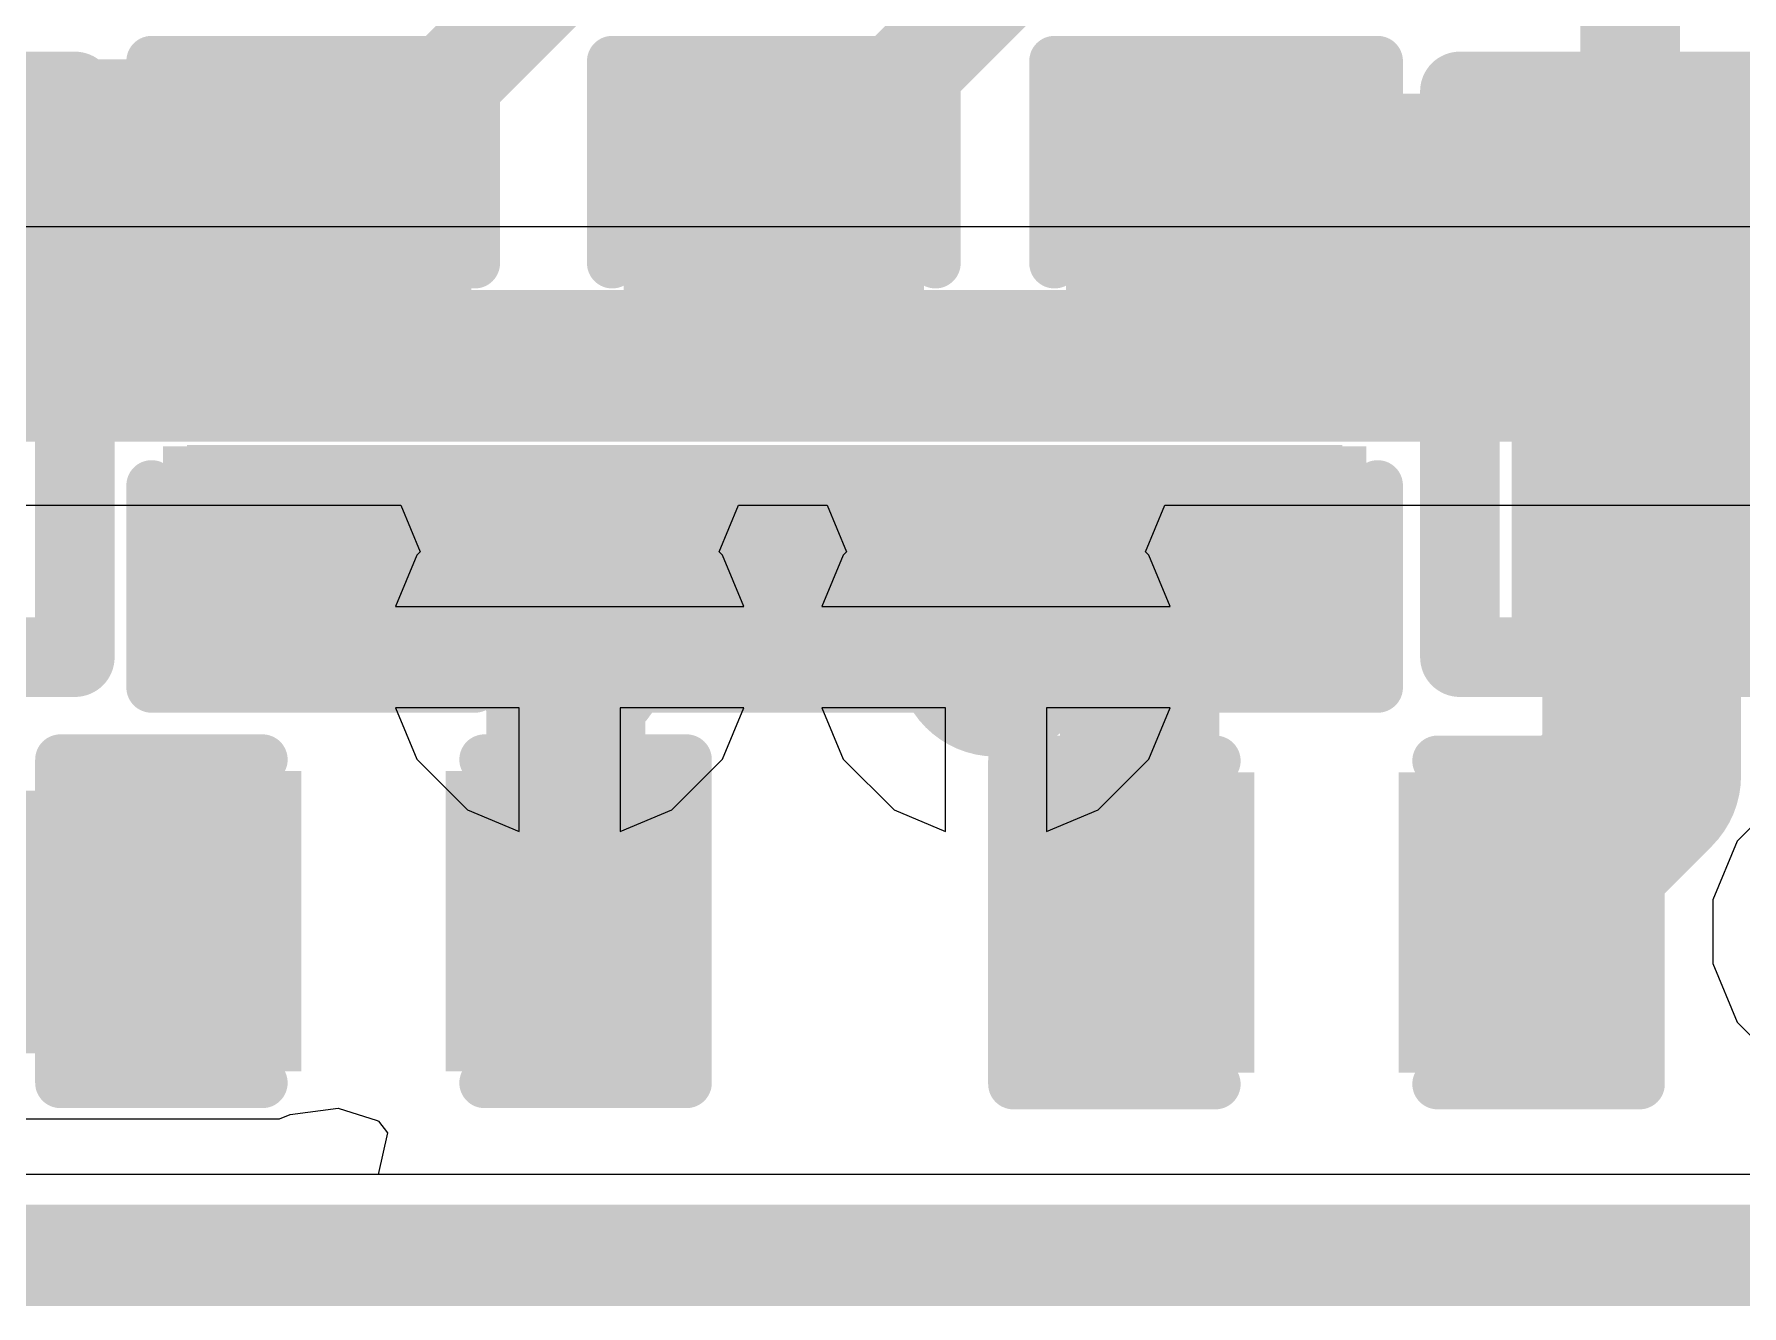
# Model space of a CAD drawing. Header units: millimetres. Extents: x 0 to 1.74, y -0.02 to 0.58.
# Drawn here: x 0.5077 to 0.6768, y -0.005 to 0.1209 of the extents above; entities that cross this region are included whole.
import ezdxf

# ---------------------------------------------------------------- set-up
doc = ezdxf.new("R2010")
doc.units = ezdxf.units.MM
doc.header["$MEASUREMENT"] = 0
for name, color, linetype in [('BottomLayer', 5, 'Continuous'), ('BottomSolder', 6, 'Continuous'), ('Mechanical2', 216, 'Continuous'), ('TopLayer', 1, 'Continuous'), ('TopOverlay', 2, 'Continuous'), ('TopPaste', 8, 'Continuous'), ('TopSolder', 216, 'Continuous'), ('ViaHoleLayer', 16, 'Continuous')]:
    doc.layers.add(name, color=color, linetype=linetype)

# ---------------------------------------------------------------- blocks, each defined once
blk = doc.blocks.new('C___0402_11')
at = {"layer": 'TopLayer'}
for points in [[(-0.0275, -0.0125), (-0.0275, 0.0125), (-0.0095, 0.0125), (-0.0095, -0.0125)], [(0.0095, -0.0125), (0.0095, 0.0125), (0.0275, 0.0125), (0.0275, -0.0125)]]:
    blk.add_hatch(color=1, dxfattribs=at).paths.add_polyline_path(points)
at = {"layer": 'TopPaste'}
for points in [[(-0.0275, -0.0125), (-0.0275, 0.0125), (-0.0095, 0.0125), (-0.0095, -0.0125)], [(0.0095, -0.0125), (0.0095, 0.0125), (0.0275, 0.0125), (0.0275, -0.0125)]]:
    blk.add_hatch(color=8, dxfattribs=at).paths.add_polyline_path(points)
at = {"layer": 'TopSolder'}
for points in [[(-0.02986, -0.01486), (-0.02986, 0.01486), (-0.00714, 0.01486), (-0.00714, -0.01486)], [(0.00714, -0.01486), (0.00714, 0.01486), (0.02986, 0.01486), (0.02986, -0.01486)]]:
    blk.add_hatch(color=216, dxfattribs=at).paths.add_polyline_path(points)
at = {"layer": 'TopOverlay', "const_width": 0.005}
for points in [[(-0.031, 0.016), (-0.011, 0.016)], [(-0.031, -0.016), (-0.031, 0.016)], [(0.011, 0.016), (0.031, 0.016)], [(0.031, -0.016), (0.031, 0.016)], [(-0.031, -0.016), (-0.011, -0.016)], [(0.011, -0.016), (0.031, -0.016)]]:
    blk.add_lwpolyline(points, dxfattribs=at)
at = {"layer": 'TopOverlay', "const_width": 0.0025}
for points in [[(-0.03225, 0.016, 1), (-0.02975, 0.016, 1)], [(-0.03225, 0.016, 1), (-0.02975, 0.016, 1)], [(-0.01225, 0.016, 1), (-0.00975, 0.016, 1)], [(0.00975, 0.016, 1), (0.01225, 0.016, 1)], [(0.02975, 0.016, 1), (0.03225, 0.016, 1)], [(0.02975, 0.016, 1), (0.03225, 0.016, 1)], [(-0.03225, -0.016, 1), (-0.02975, -0.016, 1)], [(-0.03225, -0.016, 1), (-0.02975, -0.016, 1)], [(-0.01225, -0.016, 1), (-0.00975, -0.016, 1)], [(0.00975, -0.016, 1), (0.01225, -0.016, 1)], [(0.02975, -0.016, 1), (0.03225, -0.016, 1)], [(0.02975, -0.016, 1), (0.03225, -0.016, 1)]]:
    blk.add_lwpolyline(points, format="xyb", close=True, dxfattribs=at)
blk = doc.blocks.new('C___0402_13')
at = {"layer": 'TopLayer'}
for points in [[(-0.0275, -0.0125), (-0.0275, 0.0125), (-0.0095, 0.0125), (-0.0095, -0.0125)], [(0.0095, -0.0125), (0.0095, 0.0125), (0.0275, 0.0125), (0.0275, -0.0125)]]:
    blk.add_hatch(color=1, dxfattribs=at).paths.add_polyline_path(points)
at = {"layer": 'TopPaste'}
for points in [[(-0.0275, -0.0125), (-0.0275, 0.0125), (-0.0095, 0.0125), (-0.0095, -0.0125)], [(0.0095, -0.0125), (0.0095, 0.0125), (0.0275, 0.0125), (0.0275, -0.0125)]]:
    blk.add_hatch(color=8, dxfattribs=at).paths.add_polyline_path(points)
at = {"layer": 'TopSolder'}
for points in [[(-0.02986, -0.01486), (-0.02986, 0.01486), (-0.00714, 0.01486), (-0.00714, -0.01486)], [(0.00714, -0.01486), (0.00714, 0.01486), (0.02986, 0.01486), (0.02986, -0.01486)]]:
    blk.add_hatch(color=216, dxfattribs=at).paths.add_polyline_path(points)
at = {"layer": 'TopOverlay', "const_width": 0.005}
for points in [[(-0.011, 0.016), (-0.031, 0.016)], [(-0.031, -0.016), (-0.031, 0.016)], [(0.031, 0.016), (0.011, 0.016)], [(0.031, -0.016), (0.031, 0.016)], [(-0.011, -0.016), (-0.031, -0.016)], [(0.031, -0.016), (0.011, -0.016)]]:
    blk.add_lwpolyline(points, dxfattribs=at)
at = {"layer": 'TopOverlay', "const_width": 0.0025}
for points in [[(-0.03225, 0.016, 1), (-0.02975, 0.016, 1)], [(-0.03225, 0.016, 1), (-0.02975, 0.016, 1)], [(-0.01225, 0.016, 1), (-0.00975, 0.016, 1)], [(0.00975, 0.016, 1), (0.01225, 0.016, 1)], [(0.02975, 0.016, 1), (0.03225, 0.016, 1)], [(0.02975, 0.016, 1), (0.03225, 0.016, 1)], [(-0.03225, -0.016, 1), (-0.02975, -0.016, 1)], [(-0.03225, -0.016, 1), (-0.02975, -0.016, 1)], [(-0.01225, -0.016, 1), (-0.00975, -0.016, 1)], [(0.00975, -0.016, 1), (0.01225, -0.016, 1)], [(0.02975, -0.016, 1), (0.03225, -0.016, 1)], [(0.02975, -0.016, 1), (0.03225, -0.016, 1)]]:
    blk.add_lwpolyline(points, format="xyb", close=True, dxfattribs=at)
blk = doc.blocks.new('C___0402_16')
at = {"layer": 'TopLayer'}
for points in [[(-0.0275, -0.0125), (-0.0275, 0.0125), (-0.0095, 0.0125), (-0.0095, -0.0125)], [(0.0095, -0.0125), (0.0095, 0.0125), (0.0275, 0.0125), (0.0275, -0.0125)]]:
    blk.add_hatch(color=1, dxfattribs=at).paths.add_polyline_path(points)
at = {"layer": 'TopPaste'}
for points in [[(-0.0275, -0.0125), (-0.0275, 0.0125), (-0.0095, 0.0125), (-0.0095, -0.0125)], [(0.0095, -0.0125), (0.0095, 0.0125), (0.0275, 0.0125), (0.0275, -0.0125)]]:
    blk.add_hatch(color=8, dxfattribs=at).paths.add_polyline_path(points)
at = {"layer": 'TopSolder'}
for points in [[(-0.02986, -0.01486), (-0.02986, 0.01486), (-0.00714, 0.01486), (-0.00714, -0.01486)], [(0.00714, -0.01486), (0.00714, 0.01486), (0.02986, 0.01486), (0.02986, -0.01486)]]:
    blk.add_hatch(color=216, dxfattribs=at).paths.add_polyline_path(points)
at = {"layer": 'TopOverlay', "const_width": 0.005}
for points in [[(-0.011, 0.016), (-0.031, 0.016)], [(-0.031, -0.016), (-0.031, 0.016)], [(0.031, 0.016), (0.011, 0.016)], [(0.031, -0.016), (0.031, 0.016)], [(-0.011, -0.016), (-0.031, -0.016)], [(0.031, -0.016), (0.011, -0.016)]]:
    blk.add_lwpolyline(points, dxfattribs=at)
at = {"layer": 'TopOverlay', "const_width": 0.0025}
for points in [[(-0.03225, 0.016, 1), (-0.02975, 0.016, 1)], [(-0.03225, 0.016, 1), (-0.02975, 0.016, 1)], [(-0.01225, 0.016, 1), (-0.00975, 0.016, 1)], [(0.00975, 0.016, 1), (0.01225, 0.016, 1)], [(0.02975, 0.016, 1), (0.03225, 0.016, 1)], [(0.02975, 0.016, 1), (0.03225, 0.016, 1)], [(-0.03225, -0.016, 1), (-0.02975, -0.016, 1)], [(-0.03225, -0.016, 1), (-0.02975, -0.016, 1)], [(-0.01225, -0.016, 1), (-0.00975, -0.016, 1)], [(0.00975, -0.016, 1), (0.01225, -0.016, 1)], [(0.02975, -0.016, 1), (0.03225, -0.016, 1)], [(0.02975, -0.016, 1), (0.03225, -0.016, 1)]]:
    blk.add_lwpolyline(points, format="xyb", close=True, dxfattribs=at)
blk = doc.blocks.new('IND_0402_27')
at = {"layer": 'TopLayer'}
for points in [[(-0.02165, 0.01181), (-0.00591, 0.01181), (-0.00591, -0.01181), (-0.02165, -0.01181)], [(0.00591, 0.01181), (0.02165, 0.01181), (0.02165, -0.01181), (0.00591, -0.01181)]]:
    blk.add_hatch(color=1, dxfattribs=at).paths.add_polyline_path(points)
at = {"layer": 'TopPaste'}
for points in [[(-0.02165, 0.01181), (-0.00591, 0.01181), (-0.00591, -0.01181), (-0.02165, -0.01181)], [(0.00591, 0.01181), (0.02165, 0.01181), (0.02165, -0.01181), (0.00591, -0.01181)]]:
    blk.add_hatch(color=8, dxfattribs=at).paths.add_polyline_path(points)
at = {"layer": 'TopSolder'}
for points in [[(-0.02165, 0.01181), (-0.00591, 0.01181), (-0.00591, -0.01181), (-0.02165, -0.01181)], [(0.00591, 0.01181), (0.02165, 0.01181), (0.02165, -0.01181), (0.00591, -0.01181)]]:
    blk.add_hatch(color=216, dxfattribs=at).paths.add_polyline_path(points)
at = {"layer": 'TopOverlay', "const_width": 0.00787}
for points in [[(-0.012, 0.018), (-0.028, 0.018)], [(-0.028, -0.018), (-0.028, 0.018)], [(0.028, 0.018), (-0.012, 0.018)], [(0.028, -0.018), (0.028, 0.018)], [(-0.012, -0.018), (-0.028, -0.018)], [(0.028, -0.018), (-0.012, -0.018)]]:
    blk.add_lwpolyline(points, dxfattribs=at)
at = {"layer": 'TopOverlay', "const_width": 0.00394}
for points in [[(-0.02997, 0.018, 1), (-0.02603, 0.018, 1)], [(-0.02997, 0.018, 1), (-0.02603, 0.018, 1)], [(-0.01397, 0.018, 1), (-0.01003, 0.018, 1)], [(-0.01397, 0.018, 1), (-0.01003, 0.018, 1)], [(0.02603, 0.018, 1), (0.02997, 0.018, 1)], [(0.02603, 0.018, 1), (0.02997, 0.018, 1)], [(-0.02997, -0.018, 1), (-0.02603, -0.018, 1)], [(-0.02997, -0.018, 1), (-0.02603, -0.018, 1)], [(-0.01397, -0.018, 1), (-0.01003, -0.018, 1)], [(-0.01397, -0.018, 1), (-0.01003, -0.018, 1)], [(0.02603, -0.018, 1), (0.02997, -0.018, 1)], [(0.02603, -0.018, 1), (0.02997, -0.018, 1)]]:
    blk.add_lwpolyline(points, format="xyb", close=True, dxfattribs=at)
blk = doc.blocks.new('IND_0402_28')
at = {"layer": 'TopLayer'}
for points in [[(-0.02165, 0.01181), (-0.00591, 0.01181), (-0.00591, -0.01181), (-0.02165, -0.01181)], [(0.00591, 0.01181), (0.02165, 0.01181), (0.02165, -0.01181), (0.00591, -0.01181)]]:
    blk.add_hatch(color=1, dxfattribs=at).paths.add_polyline_path(points)
at = {"layer": 'TopPaste'}
for points in [[(-0.02165, 0.01181), (-0.00591, 0.01181), (-0.00591, -0.01181), (-0.02165, -0.01181)], [(0.00591, 0.01181), (0.02165, 0.01181), (0.02165, -0.01181), (0.00591, -0.01181)]]:
    blk.add_hatch(color=8, dxfattribs=at).paths.add_polyline_path(points)
at = {"layer": 'TopSolder'}
for points in [[(-0.02165, 0.01181), (-0.00591, 0.01181), (-0.00591, -0.01181), (-0.02165, -0.01181)], [(0.00591, 0.01181), (0.02165, 0.01181), (0.02165, -0.01181), (0.00591, -0.01181)]]:
    blk.add_hatch(color=216, dxfattribs=at).paths.add_polyline_path(points)
at = {"layer": 'TopOverlay', "const_width": 0.00787}
for points in [[(-0.028, -0.018), (-0.028, 0.018)], [(-0.012, 0.018), (-0.028, 0.018)], [(0.028, 0.018), (-0.012, 0.018)], [(0.028, -0.018), (0.028, 0.018)], [(-0.012, -0.018), (-0.028, -0.018)], [(0.028, -0.018), (-0.012, -0.018)]]:
    blk.add_lwpolyline(points, dxfattribs=at)
at = {"layer": 'TopOverlay', "const_width": 0.00394}
for points in [[(-0.02997, 0.018, 1), (-0.02603, 0.018, 1)], [(-0.02997, 0.018, 1), (-0.02603, 0.018, 1)], [(-0.01397, 0.018, 1), (-0.01003, 0.018, 1)], [(-0.01397, 0.018, 1), (-0.01003, 0.018, 1)], [(0.02603, 0.018, 1), (0.02997, 0.018, 1)], [(0.02603, 0.018, 1), (0.02997, 0.018, 1)], [(-0.02997, -0.018, 1), (-0.02603, -0.018, 1)], [(-0.02997, -0.018, 1), (-0.02603, -0.018, 1)], [(-0.01397, -0.018, 1), (-0.01003, -0.018, 1)], [(-0.01397, -0.018, 1), (-0.01003, -0.018, 1)], [(0.02603, -0.018, 1), (0.02997, -0.018, 1)], [(0.02603, -0.018, 1), (0.02997, -0.018, 1)]]:
    blk.add_lwpolyline(points, format="xyb", close=True, dxfattribs=at)
blk = doc.blocks.new('C___0402_33')
at = {"layer": 'TopLayer'}
for points in [[(-0.0275, -0.0125), (-0.0275, 0.0125), (-0.0095, 0.0125), (-0.0095, -0.0125)], [(0.0095, -0.0125), (0.0095, 0.0125), (0.0275, 0.0125), (0.0275, -0.0125)]]:
    blk.add_hatch(color=1, dxfattribs=at).paths.add_polyline_path(points)
at = {"layer": 'TopPaste'}
for points in [[(-0.0275, -0.0125), (-0.0275, 0.0125), (-0.0095, 0.0125), (-0.0095, -0.0125)], [(0.0095, -0.0125), (0.0095, 0.0125), (0.0275, 0.0125), (0.0275, -0.0125)]]:
    blk.add_hatch(color=8, dxfattribs=at).paths.add_polyline_path(points)
at = {"layer": 'TopSolder'}
for points in [[(-0.02986, -0.01486), (-0.02986, 0.01486), (-0.00714, 0.01486), (-0.00714, -0.01486)], [(0.00714, -0.01486), (0.00714, 0.01486), (0.02986, 0.01486), (0.02986, -0.01486)]]:
    blk.add_hatch(color=216, dxfattribs=at).paths.add_polyline_path(points)
at = {"layer": 'TopOverlay', "const_width": 0.005}
for points in [[(-0.011, 0.016), (-0.031, 0.016)], [(-0.031, -0.016), (-0.031, 0.016)], [(0.031, 0.016), (0.011, 0.016)], [(0.031, -0.016), (0.031, 0.016)], [(-0.011, -0.016), (-0.031, -0.016)], [(0.031, -0.016), (0.011, -0.016)]]:
    blk.add_lwpolyline(points, dxfattribs=at)
at = {"layer": 'TopOverlay', "const_width": 0.0025}
for points in [[(-0.03225, 0.016, 1), (-0.02975, 0.016, 1)], [(-0.03225, 0.016, 1), (-0.02975, 0.016, 1)], [(-0.01225, 0.016, 1), (-0.00975, 0.016, 1)], [(0.00975, 0.016, 1), (0.01225, 0.016, 1)], [(0.02975, 0.016, 1), (0.03225, 0.016, 1)], [(0.02975, 0.016, 1), (0.03225, 0.016, 1)], [(-0.03225, -0.016, 1), (-0.02975, -0.016, 1)], [(-0.03225, -0.016, 1), (-0.02975, -0.016, 1)], [(-0.01225, -0.016, 1), (-0.00975, -0.016, 1)], [(0.00975, -0.016, 1), (0.01225, -0.016, 1)], [(0.02975, -0.016, 1), (0.03225, -0.016, 1)], [(0.02975, -0.016, 1), (0.03225, -0.016, 1)]]:
    blk.add_lwpolyline(points, format="xyb", close=True, dxfattribs=at)
blk = doc.blocks.new('C___0402_35')
at = {"layer": 'TopLayer'}
for points in [[(-0.0275, -0.0125), (-0.0275, 0.0125), (-0.0095, 0.0125), (-0.0095, -0.0125)], [(0.0095, -0.0125), (0.0095, 0.0125), (0.0275, 0.0125), (0.0275, -0.0125)]]:
    blk.add_hatch(color=1, dxfattribs=at).paths.add_polyline_path(points)
at = {"layer": 'TopPaste'}
for points in [[(-0.0275, -0.0125), (-0.0275, 0.0125), (-0.0095, 0.0125), (-0.0095, -0.0125)], [(0.0095, -0.0125), (0.0095, 0.0125), (0.0275, 0.0125), (0.0275, -0.0125)]]:
    blk.add_hatch(color=8, dxfattribs=at).paths.add_polyline_path(points)
at = {"layer": 'TopSolder'}
for points in [[(-0.02986, -0.01486), (-0.02986, 0.01486), (-0.00714, 0.01486), (-0.00714, -0.01486)], [(0.00714, -0.01486), (0.00714, 0.01486), (0.02986, 0.01486), (0.02986, -0.01486)]]:
    blk.add_hatch(color=216, dxfattribs=at).paths.add_polyline_path(points)
at = {"layer": 'TopOverlay', "const_width": 0.005}
for points in [[(-0.031, 0.016), (-0.031, -0.016)], [(-0.011, 0.016), (-0.031, 0.016)], [(0.031, 0.016), (0.011, 0.016)], [(0.031, 0.016), (0.031, -0.016)], [(-0.011, -0.016), (-0.031, -0.016)], [(0.031, -0.016), (0.011, -0.016)]]:
    blk.add_lwpolyline(points, dxfattribs=at)
at = {"layer": 'TopOverlay', "const_width": 0.0025}
for points in [[(-0.03225, 0.016, 1), (-0.02975, 0.016, 1)], [(-0.03225, 0.016, 1), (-0.02975, 0.016, 1)], [(-0.01225, 0.016, 1), (-0.00975, 0.016, 1)], [(0.00975, 0.016, 1), (0.01225, 0.016, 1)], [(0.02975, 0.016, 1), (0.03225, 0.016, 1)], [(0.02975, 0.016, 1), (0.03225, 0.016, 1)], [(-0.03225, -0.016, 1), (-0.02975, -0.016, 1)], [(-0.03225, -0.016, 1), (-0.02975, -0.016, 1)], [(-0.01225, -0.016, 1), (-0.00975, -0.016, 1)], [(0.00975, -0.016, 1), (0.01225, -0.016, 1)], [(0.02975, -0.016, 1), (0.03225, -0.016, 1)], [(0.02975, -0.016, 1), (0.03225, -0.016, 1)]]:
    blk.add_lwpolyline(points, format="xyb", close=True, dxfattribs=at)

msp = doc.modelspace()

# ---------------------------------------------------------------- hatches: boundary and pattern name
at = {"layer": 'BottomLayer'}
h = msp.add_hatch(color=5, dxfattribs=at)
edge = h.paths.add_edge_path()
edge.add_arc((0.56074, 0.05921), 0.00984, 0, 360)
h = msp.add_hatch(color=5, dxfattribs=at)
edge = h.paths.add_edge_path()
edge.add_arc((0.60295, 0.05921), 0.00984, 0, 360)
at = {"layer": 'BottomSolder'}
h = msp.add_hatch(color=6, dxfattribs=at)
edge = h.paths.add_edge_path()
edge.add_arc((0.56074, 0.05921), 0.00591, 0, 360)
h = msp.add_hatch(color=6, dxfattribs=at)
edge = h.paths.add_edge_path()
edge.add_arc((0.60295, 0.05921), 0.00591, 0, 360)
at = {"layer": 'TopLayer'}
for points in [[(0.481, 0.093), (0.551, 0.093), (0.551, 0.11838), (0.481, 0.11838)], [(0.612, 0.093), (0.682, 0.093), (0.682, 0.115), (0.612, 0.115)], [(0.654, 0.062), (0.726, 0.062), (0.726, 0.084), (0.654, 0.084)], [(0.52284, 0.05971), (0.63724, 0.05971), (0.63724, 0.08021), (0.52284, 0.08021)], [(0.55081, 0.05921), (0.62617, 0.05921), (0.62617, 0.08021), (0.55081, 0.08021)], [(0.532, 0.046), (0.462, 0.046), (0.462, 0.02), (0.532, 0.02)]]:
    msp.add_hatch(color=1, dxfattribs=at).paths.add_polyline_path(points)
h = msp.add_hatch(color=1, dxfattribs=at)
edge = h.paths.add_edge_path()
edge.add_arc((0.56074, 0.05921), 0.00984, 0, 360)
h = msp.add_hatch(color=1, dxfattribs=at)
edge = h.paths.add_edge_path()
edge.add_arc((0.60295, 0.05921), 0.00984, 0, 360)
at = {"layer": 'TopSolder'}
h = msp.add_hatch(color=216, dxfattribs=at)
edge = h.paths.add_edge_path()
edge.add_arc((0.56074, 0.05921), 0.00591, 0, 360)
h = msp.add_hatch(color=216, dxfattribs=at)
edge = h.paths.add_edge_path()
edge.add_arc((0.60295, 0.05921), 0.00591, 0, 360)
at = {"layer": 'ViaHoleLayer'}
h = msp.add_hatch(color=16, dxfattribs=at)
edge = h.paths.add_edge_path()
edge.add_arc((0.56074, 0.05921), 0.00591, 0, 360)
h = msp.add_hatch(color=16, dxfattribs=at)
edge = h.paths.add_edge_path()
edge.add_arc((0.60295, 0.05921), 0.00591, 0, 360)

# ---------------------------------------------------------------- linework, layer by layer
at = {"layer": 'BottomLayer'}
for p, q in [((0.7993, 0.1018), (0.46329, 0.1018)), ((0.4541, 0.07427), (0.54403, 0.07427)), ((0.54403, 0.07427), (0.54594, 0.06965)), ((0.57553, 0.06965), (0.57745, 0.07427)), ((0.57745, 0.07427), (0.58624, 0.07427)), ((0.58624, 0.07427), (0.58816, 0.06965)), ((0.61775, 0.06965), (0.61966, 0.07427)), ((0.61966, 0.07427), (0.76566, 0.07427)), ((0.54594, 0.06965), (0.54561, 0.06932)), ((0.57587, 0.06932), (0.57553, 0.06965)), ((0.58816, 0.06965), (0.58783, 0.06932)), ((0.61808, 0.06932), (0.61775, 0.06965)), ((0.54561, 0.06932), (0.5435, 0.06421)), ((0.57798, 0.06421), (0.57587, 0.06932)), ((0.58783, 0.06932), (0.58571, 0.06421)), ((0.62019, 0.06421), (0.61808, 0.06932)), ((0.5435, 0.06421), (0.57798, 0.06421)), ((0.58571, 0.06421), (0.62019, 0.06421)), ((0.55574, 0.05421), (0.5435, 0.05421)), ((0.5435, 0.05421), (0.54561, 0.04911)), ((0.55574, 0.04197), (0.55574, 0.05421)), ((0.57798, 0.05421), (0.56574, 0.05421)), ((0.56574, 0.05421), (0.56574, 0.04197)), ((0.57587, 0.04911), (0.57798, 0.05421)), ((0.59795, 0.05421), (0.58571, 0.05421)), ((0.58571, 0.05421), (0.58783, 0.04911)), ((0.59795, 0.04197), (0.59795, 0.05421)), ((0.62019, 0.05421), (0.60795, 0.05421)), ((0.60795, 0.05421), (0.60795, 0.04197)), ((0.61808, 0.04911), (0.62019, 0.05421)), ((0.54561, 0.04911), (0.55063, 0.04409)), ((0.57085, 0.04409), (0.57587, 0.04911)), ((0.58783, 0.04911), (0.59285, 0.04409)), ((0.61306, 0.04409), (0.61808, 0.04911)), ((0.55063, 0.04409), (0.55574, 0.04197)), ((0.56574, 0.04197), (0.57085, 0.04409)), ((0.59285, 0.04409), (0.59795, 0.04197)), ((0.60795, 0.04197), (0.61306, 0.04409)), ((0.68081, 0.04547), (0.67635, 0.04101)), ((0.67635, 0.04101), (0.67394, 0.03519)), ((0.67394, 0.03519), (0.67394, 0.02889)), ((0.67394, 0.02889), (0.67635, 0.02307)), ((0.67635, 0.02307), (0.68081, 0.01861)), ((0.85527, 0.008), (0.34992, 0.008))]:
    msp.add_line(p, q, dxfattribs=at)
at = {"layer": 'BottomLayer', "const_width": 0.015}
msp.add_lwpolyline([(0.4541, 0.08804), (0.7993, 0.08804)], dxfattribs=at)
at = {"layer": 'Mechanical2', "const_width": 0.01}
msp.add_lwpolyline([(0, 0), (1.49606, 0)], dxfattribs=at)
at = {"layer": 'TopLayer'}
for p, q in [((0.532, 0.01351), (0.53306, 0.01395)), ((0.53306, 0.01395), (0.53781, 0.01457)), ((0.53781, 0.01457), (0.54169, 0.01335)), ((0.462, 0.01351), (0.532, 0.01351)), ((0.54169, 0.01335), (0.54179, 0.01328)), ((0.5427, 0.01212), (0.54177, 0.008)), ((0.54179, 0.01328), (0.5427, 0.01212)), ((0.54177, 0.008), (0.008, 0.008))]:
    msp.add_line(p, q, dxfattribs=at)
for points, const_width in [([(0.54608, 0.11334), (0.58574, 0.153)], 0.00984), ([(0.58545, 0.10821), (0.62665, 0.14941)], 0.00984), ([(0.66574, 0.10592), (0.66574, 0.141)], 0.00984), ([(0.54608, 0.11008), (0.54608, 0.11334)], 0.00984), ([(0.54, 0.104), (0.54608, 0.11008)], 0.00984), ([(0.62474, 0.10571), (0.62502, 0.10543)], 0.01575), ([(0.49374, 0.10478), (0.516, 0.10478)], 0.01575), ([(0.516, 0.10478), (0.53441, 0.10478)], 0.01575), ([(0.53534, 0.10571), (0.53884, 0.10571)], 0.00984), ([(0.66574, 0.10592), (0.66688, 0.10478)], 0.00984), ([(0.516, 0.104), (0.54, 0.104)], 0.00984), ([(0.66688, 0.04747), (0.66688, 0.07343)], 0.01969), ([(0.61717, 0.06759), (0.6183, 0.06871)], 0.01575), ([(0.6183, 0.06871), (0.62474, 0.06871)], 0.01575), ([(0.61717, 0.03307), (0.61717, 0.06759)], 0.01575), ([(0.56036, 0.05884), (0.56074, 0.05921)], 0.01575), ([(0.56036, 0.03363), (0.56036, 0.05884)], 0.01575), ([(0.65417, 0.03476), (0.66688, 0.04747)], 0.01969), ([(0.65417, 0.03295), (0.65417, 0.03476)], 0.01969), ([(0.55981, 0.03307), (0.56036, 0.03363)], 0.01575), ([(0.55981, 0.03307), (0.55987, 0.03301)], 0.01575), ([(0.61711, 0.03301), (0.61717, 0.03307)], 0.01575), ([(0.61711, 0.03301), (0.61717, 0.03295)], 0.01575), ([(0.47803, 0.03314), (0.50293, 0.03314)], 0.01181), ([(0.50002, 0.03307), (0.52281, 0.03307)], 0.01181)]:
    msp.add_lwpolyline(points, dxfattribs=dict(at, const_width=const_width))
for points, const_width in [([(0.54362, 0.11334, 1), (0.54854, 0.11334, 1)], 0.00492), ([(0.54362, 0.11334, 1), (0.54854, 0.11334, 1)], 0.00492), ([(0.54362, 0.11008, 1), (0.54854, 0.11008, 1)], 0.00492), ([(0.54362, 0.11008, 1), (0.54854, 0.11008, 1)], 0.00492), ([(0.6208, 0.10571, 1), (0.62868, 0.10571, 1)], 0.00787), ([(0.62109, 0.10543, 1), (0.62896, 0.10543, 1)], 0.00787), ([(0.51206, 0.10478, 1), (0.51994, 0.10478, 1)], 0.00787), ([(0.51206, 0.10478, 1), (0.51994, 0.10478, 1)], 0.00787), ([(0.53047, 0.10478, 1), (0.53834, 0.10478, 1)], 0.00787), ([(0.58299, 0.10821, 1), (0.58791, 0.10821, 1)], 0.00492), ([(0.53288, 0.10571, 1), (0.5378, 0.10571, 1)], 0.00492), ([(0.53638, 0.10571, 1), (0.5413, 0.10571, 1)], 0.00492), ([(0.66328, 0.10592, 1), (0.6682, 0.10592, 1)], 0.00492), ([(0.66328, 0.10592, 1), (0.6682, 0.10592, 1)], 0.00492), ([(0.51354, 0.104, 1), (0.51846, 0.104, 1)], 0.00492), ([(0.53754, 0.104, 1), (0.54246, 0.104, 1)], 0.00492), ([(0.53754, 0.104, 1), (0.54246, 0.104, 1)], 0.00492), ([(0.66442, 0.10478, 1), (0.66934, 0.10478, 1)], 0.00492), ([(0.66196, 0.07343, 1), (0.6718, 0.07343, 1)], 0.00984), ([(0.61436, 0.06871, 1), (0.62223, 0.06871, 1)], 0.00787), ([(0.61436, 0.06871, 1), (0.62223, 0.06871, 1)], 0.00787), ([(0.6208, 0.06871, 1), (0.62868, 0.06871, 1)], 0.00787), ([(0.61323, 0.06759, 1), (0.62111, 0.06759, 1)], 0.00787), ([(0.61323, 0.06759, 1), (0.62111, 0.06759, 1)], 0.00787), ([(0.55643, 0.05884, 1), (0.5643, 0.05884, 1)], 0.00787), ([(0.55643, 0.05884, 1), (0.5643, 0.05884, 1)], 0.00787), ([(0.5568, 0.05921, 1), (0.56468, 0.05921, 1)], 0.00787), ([(0.66196, 0.04747, 1), (0.6718, 0.04747, 1)], 0.00984), ([(0.66196, 0.04747, 1), (0.6718, 0.04747, 1)], 0.00984), ([(0.64925, 0.03476, 1), (0.65909, 0.03476, 1)], 0.00984), ([(0.64925, 0.03476, 1), (0.65909, 0.03476, 1)], 0.00984), ([(0.64925, 0.03295, 1), (0.65909, 0.03295, 1)], 0.00984), ([(0.55587, 0.03307, 1), (0.56374, 0.03307, 1)], 0.00787), ([(0.55587, 0.03307, 1), (0.56374, 0.03307, 1)], 0.00787), ([(0.55593, 0.03301, 1), (0.56381, 0.03301, 1)], 0.00787), ([(0.55643, 0.03363, 1), (0.5643, 0.03363, 1)], 0.00787), ([(0.55643, 0.03363, 1), (0.5643, 0.03363, 1)], 0.00787), ([(0.61317, 0.03301, 1), (0.62104, 0.03301, 1)], 0.00787), ([(0.61317, 0.03301, 1), (0.62104, 0.03301, 1)], 0.00787), ([(0.61323, 0.03307, 1), (0.62111, 0.03307, 1)], 0.00787), ([(0.61323, 0.03307, 1), (0.62111, 0.03307, 1)], 0.00787), ([(0.61323, 0.03295, 1), (0.62111, 0.03295, 1)], 0.00787), ([(0.49998, 0.03314, 1), (0.50588, 0.03314, 1)], 0.00591), ([(0.51985, 0.03307, 1), (0.52576, 0.03307, 1)], 0.00591)]:
    msp.add_lwpolyline(points, format="xyb", close=True, dxfattribs=dict(at, const_width=const_width))

# ---------------------------------------------------------------- block references
for name, p, rotation in [('C___0402_16', (0.53534, 0.08721), 270), ('C___0402_13', (0.58095, 0.08721), 270), ('C___0402_33', (0.62474, 0.08721), 270), ('IND_0402_28', (0.49374, 0.08721), 270), ('IND_0402_27', (0.66688, 0.08721), 270), ('C___0402_35', (0.63567, 0.03295), 180)]:
    msp.add_blockref(name, p, dxfattribs=dict(rotation=rotation))
msp.add_blockref('C___0402_11', (0.54131, 0.03307))

doc.saveas('drawing.dxf')
